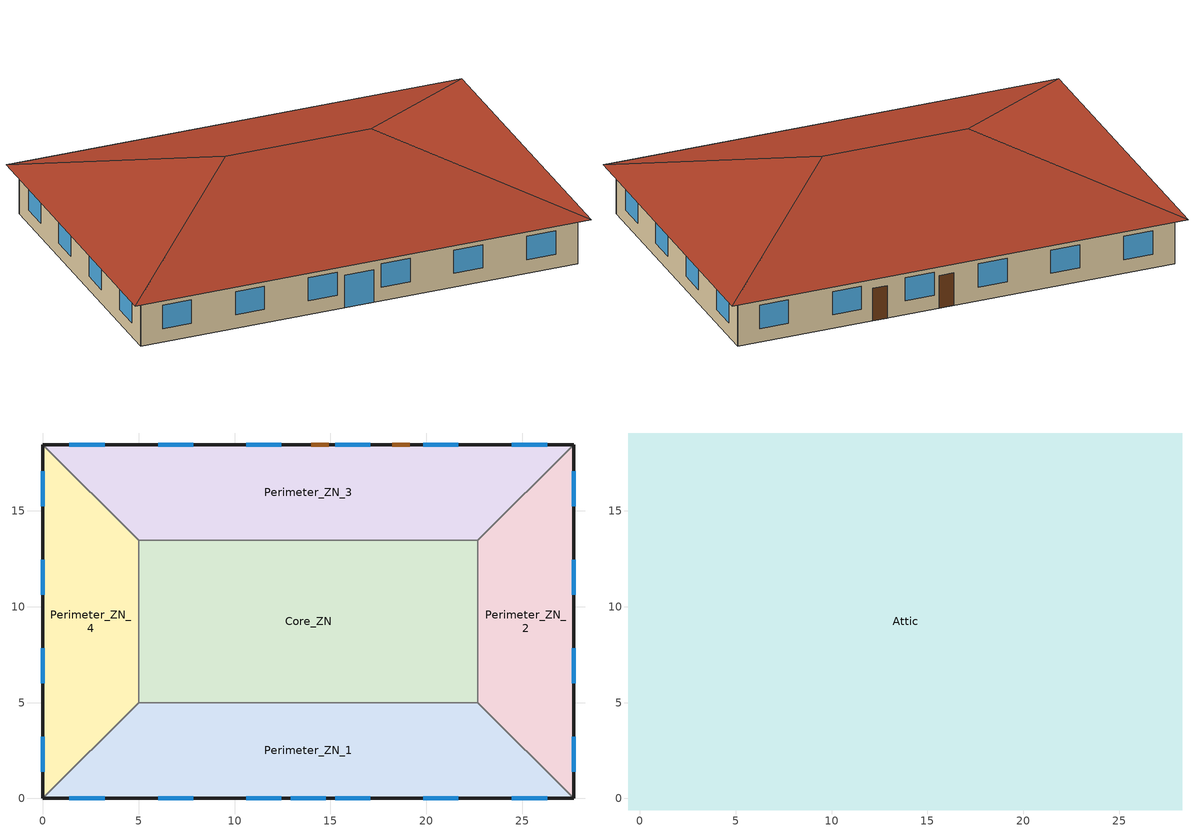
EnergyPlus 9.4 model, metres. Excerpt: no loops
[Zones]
Core_ZN
 floor ground (ext_slab_8in_with_carpet): 5,13.46 22.69,13.46 22.69,5 5,5 z0
 wall to Perimeter_ZN_2 (int_wall): 22.69,5 22.69,13.46 z0:3.05
 wall to Perimeter_ZN_3 (int_wall): 22.69,13.46 5,13.46 z0:3.05
 wall to Perimeter_ZN_1 (int_wall): 5,5 22.69,5 z0:3.05
 wall to Perimeter_ZN_4 (int_wall): 5,13.46 5,5 z0:3.05
Perimeter_ZN_1
 floor ground (ext_slab_8in_with_carpet): 27.69,0 0,0 5,5 22.69,5 z0
 wall outside (nonres_ext_wall): 0,0 27.69,0 z0:3.05
 wall to Perimeter_ZN_2 (int_wall): 27.69,0 22.69,5 z0:3.05
 wall to Perimeter_ZN_4 (int_wall): 5,5 0,0 z0:3.05
 window (Window_U_0.41_SHGC_0.38): 1.39,0 3.22,0 / 6.01,0 7.84,0 / 10.62,0 12.45,0 / 15.24,0 17.07,0 / 19.85,0 21.68,0 / 24.47,0 26.3,0 z0.9:2.42; 12.93,0 14.76,0 z0:2.13
Perimeter_ZN_2
 floor ground (ext_slab_8in_with_carpet): 22.69,13.46 27.69,18.46 27.69,0 22.69,5 z0
 wall outside (nonres_ext_wall): 27.69,0 27.69,18.46 z0:3.05
 wall to Perimeter_ZN_3 (int_wall): 27.69,18.46 22.69,13.46 z0:3.05
 window (Window_U_0.41_SHGC_0.38): 27.69,1.39 27.69,3.22 / 27.69,6.01 27.69,7.84 / 27.69,10.62 27.69,12.45 / 27.69,15.24 27.69,17.07 z0.9:2.42
Perimeter_ZN_3
 floor ground (ext_slab_8in_with_carpet): 5,13.46 0,18.46 27.69,18.46 22.69,13.46 z0
 wall outside (nonres_ext_wall): 27.69,18.46 0,18.46 z0:3.05
 wall to Perimeter_ZN_4 (int_wall): 0,18.46 5,13.46 z0:3.05
 window (Window_U_0.41_SHGC_0.38): 26.3,18.46 24.47,18.46 / 21.68,18.46 19.85,18.46 / 17.07,18.46 15.24,18.46 / 12.45,18.46 10.62,18.46 / 7.84,18.46 6.01,18.46 / 3.22,18.46 1.39,18.46 z0.9:2.42
 door (Swinging Door_con): 14.91,18.46 14,18.46 / 19.13,18.46 18.22,18.46 z0:2.13
Perimeter_ZN_4
 floor ground (ext_slab_8in_with_carpet): 5,5 0,0 0,18.46 5,13.46 z0
 wall outside (nonres_ext_wall): 0,18.46 0,0 z0:3.05
 window (Window_U_0.41_SHGC_0.38): 0,17.07 0,15.24 / 0,12.45 0,10.62 / 0,7.84 0,6.01 / 0,3.22 0,1.39 z0.9:2.42
Attic
 floor outside (ext_soffit_floor): 28.29,19.06 28.29,-0.6 27.69,0 27.69,18.46 z3.05; -0.6,19.06 28.29,19.06 27.69,18.46 0,18.46 z3.05; 0,0 27.69,0 28.29,-0.6 -0.6,-0.6 z3.05; -0.6,19.06 0,18.46 0,0 -0.6,-0.6 z3.05
 floor to Core_ZN (nonres_roof_floor): 5,13.46 22.69,13.46 22.69,5 5,5 z3.05
 floor to Perimeter_ZN_2 (nonres_roof_floor): 22.69,5 22.69,13.46 27.69,18.46 27.69,0 z3.05
 floor to Perimeter_ZN_3 (nonres_roof_floor): 0,18.46 27.69,18.46 22.69,13.46 5,13.46 z3.05
 floor to Perimeter_ZN_1 (nonres_roof_floor): 0,0 5,5 22.69,5 27.69,0 z3.05
 floor to Perimeter_ZN_4 (nonres_roof_floor): 5,13.46 5,5 0,0 0,18.46 z3.05
 roof outside (AtticRoofDeck): 28.29,-0.6,3.05 28.29,19.06,3.05 18.46,9.23,6.33; 28.29,19.06,3.05 -0.6,19.06,3.05 9.23,9.23,6.33 18.46,9.23,6.33; -0.6,-0.6,3.05 28.29,-0.6,3.05 18.46,9.23,6.33 9.23,9.23,6.33; -0.6,19.06,3.05 -0.6,-0.6,3.05 9.23,9.23,6.33
[Building]
Small Office: Loads convergence tolerance value=0.04; Maximum number of warmup days=25; Minimum number of warmup days=6; North axis=0; Solar distribution=FullInteriorAndExterior; Temperature convergence tolerance value=0.2; Terrain=City
[Site:GroundTemperature:BuildingSurface]
19.99, 19.89, 19.94, 19.98, 20.13, 22.28, 22.9, 23.1, 23.16, 21.07, 20.48, 20.17
[Site:Location]
Denver-Aurora-Buckley.AFB_CO_USA WMO=724695: Elevation=1726; Latitude=39.72; Longitude=-104.75; Time zone=-7
[Site:WaterMainsTemperature]
Annual average outdoor air temperature=9.95; Calculation method=Correlation; Maximum difference in monthly average outdoor air temperatures=23.7
[SizingPeriod:DesignDay] Barometric pressure=82237; Day of month=21; Daylight saving time indicator=No; Dry bulb temperature range modifier type=DefaultMultipliers; Humidity condition type=WetBulb; Rain indicator=No; Snow indicator=No
Name | Ashrae clear sky optical depth for beam irradiance taub | Ashrae clear sky optical depth for diffuse irradiance taud | Daily dry bulb temperature range | Day type | Maximum dry bulb temperature | Month | Solar model indicator | Wetbulb or dewpoint at maximum dry bulb | Wind direction | Wind speed | Sky clearness
Denver-Aurora-Buckley.AFB_CO_USA Ann Clg .4% Condns DB=>MWB | 0.423 | 2.02 | 14.8 | SummerDesignDay | 33.9 | 7 | ASHRAETau | 15 | 30 | 3.6
Denver-Aurora-Buckley.AFB_CO_USA Ann Htg 99.6% Condns DB |  |  | 0 | WinterDesignDay | -17.9 | 12 | ASHRAEClearSky | -17.9 | 180 | 2.5 | 0
[Construction]
AtticRoofDeck: F12 Asphalt shingles, G02 16mm plywood
InteriorFurnishings: Std Wood 6inch
Swinging Door_con: Opaque Door panel_con
Window_U_0.41_SHGC_0.38: Glass_8652_LayerAvg, Gap_1_W_0_0127, Glass_102_LayerAvg
ext_slab_8in_with_carpet: 200mm Normalweight concrete floor, CP02 CARPET PAD
ext_soffit_floor: G02 16mm plywood
int_wall: G01 13mm gypsum board, G01 13mm gypsum board
nonres_ext_wall: F07 25mm stucco, G01 16mm gypsum board, Nonres_Exterior_Wall_Insulation, G01 16mm gypsum board
nonres_roof_floor: G01 16mm gypsum board, Nonres_Roof_Insulation
[Material]
Name | Conductivity | Density | Roughness | Specific heat | Thickness | Solar absorptance | Thermal absorptance | Visible absorptance
200mm Normalweight concrete floor | 2.31 | 2322 | MediumRough | 832 | 0.2032
F07 25mm stucco | 0.72 | 1856 | Smooth | 840 | 0.0254 | 0.7 | 0.9 | 0.7
F12 Asphalt shingles | 0.04 | 1120 | VeryRough | 1260 | 0.0032 | 0.7 | 0.9
G01 13mm gypsum board | 0.16 | 800 | Smooth | 1090 | 0.0127 | 0.7 | 0.9 | 0.5
G01 16mm gypsum board | 0.16 | 800 | MediumSmooth | 1090 | 0.0159
G02 16mm plywood | 0.12 | 544 | Smooth | 1210 | 0.0159
Std Wood 6inch | 0.12 | 540 | MediumSmooth | 1210 | 0.15 | 0.7 | 0.9 | 0.7
[Material:NoMass] Solar absorptance=0.7; Thermal absorptance=0.9
Name | Roughness | Thermal resistance | Visible absorptance
CP02 CARPET PAD | VeryRough | 0.21648 | 0.8
Nonres_Exterior_Wall_Insulation | MediumSmooth | 3.06942 | 0.7
Nonres_Roof_Insulation | MediumSmooth | 8.09839 | 0.7
Opaque Door panel_con | MediumRough | 0.475964 | 0.7
[WindowMaterial:Gas]
Gap_1_W_0_0127: Gas type=Air; Thickness=0.0127
[WindowMaterial:Glazing] Front side infrared hemispherical emissivity=0.84; Infrared transmittance at normal incidence=0; Optical data type=SpectralAverage
Name | Back side infrared hemispherical emissivity | Back side solar reflectance at normal incidence | Back side visible reflectance at normal incidence | Conductivity | Front side solar reflectance at normal incidence | Front side visible reflectance at normal incidence | Solar transmittance at normal incidence | Thickness | Visible transmittance at normal incidence
Glass_102_LayerAvg | 0.84 | 0.0748545 | 0.082564 | 1 | 0.0747638 | 0.082563 | 0.833848 | 0.003048 | 0.89926
Glass_8652_LayerAvg | 0.39 | 0.462105 | 0.306829 | 0.962 | 0.298987 | 0.209449 | 0.343691 | 0.003059 | 0.487937
[AvailabilityManager:NightCycle] Applicability schedule=Always_On; Control type=CycleOnAny; Cycling run time=1800; Cycling run time control type=FixedRunTime; Fan schedule=HVACOperationSchd; Thermostat tolerance=1
PSZ-AC:1 Availability Manager; PSZ-AC:2 Availability Manager; PSZ-AC:3 Availability Manager; PSZ-AC:4 Availability Manager; PSZ-AC:5 Availability Manager
[Daylighting:Controls] Fraction of zone controlled by reference point 1=0.2399; Illuminance setpoint at reference point 1=375; Fraction of zone controlled by reference point 2=0.0302; Illuminance setpoint at reference point 2=375; Daylighting method=SplitFlux; Lighting control type=Stepped; Maximum allowable discomfort glare index=22; Minimum input power fraction for continuous or continuousoff dimming control=0.3; Minimum light output fraction for continuous or continuousoff dimming control=0.2; Number of stepped control steps=3; Probability lighting will be reset when needed in manual stepped control=1
Name | Zone | Daylighting reference point name 1 | Daylighting reference point name 2 | Glare calculation azimuth angle of view direction clockwise from zone y axis | Glare calculation daylighting reference point
Perimeter_ZN_1_DaylCtrl | Perimeter_ZN_1 | Perimeter_ZN_1_DaylRefPt1 | Perimeter_ZN_1_DaylRefPt2 | 180 | Perimeter_ZN_1_DaylRefPt1
Perimeter_ZN_2_DaylCtrl | Perimeter_ZN_2 | Perimeter_ZN_2_DaylRefPt1 | Perimeter_ZN_2_DaylRefPt2 | 90 | Perimeter_ZN_2_DaylRefPt1
Perimeter_ZN_3_DaylCtrl | Perimeter_ZN_3 | Perimeter_ZN_3_DaylRefPt1 | Perimeter_ZN_3_DaylRefPt2 | 0 | Perimeter_ZN_3_DaylRefPt1
Perimeter_ZN_4_DaylCtrl | Perimeter_ZN_4 | Perimeter_ZN_4_DaylRefPt1 | Perimeter_ZN_4_DaylRefPt2 | 270 | Perimeter_ZN_4_DaylRefPt1
[ElectricEquipment] Design level calculation method=Watts/Area; End use subcategory=General; Schedule=BLDG_EQUIP_SCH; Watts per zone floor area=6.78
Name | Zone or zonelist
Core_ZN_MiscPlug_Equip | Core_ZN
Perimeter_ZN_1_MiscPlug_Equip | Perimeter_ZN_1
Perimeter_ZN_2_MiscPlug_Equip | Perimeter_ZN_2
Perimeter_ZN_3_MiscPlug_Equip | Perimeter_ZN_3
Perimeter_ZN_4_MiscPlug_Equip | Perimeter_ZN_4
[EnergyManagementSystem:Actuator] Actuated component control type=Electricity Rate; Actuated component type=Lights
Name | Actuated component unique
Core_ZN_Light_Actuator | Core_ZN_lights
Perimeter_ZN_1_Light_Actuator | Perimeter_ZN_1_lights
Perimeter_ZN_2_Light_Actuator | Perimeter_ZN_2_lights
Perimeter_ZN_3_Light_Actuator | Perimeter_ZN_3_lights
Perimeter_ZN_4_Light_Actuator | Perimeter_ZN_4_lights
[EnergyManagementSystem:Program]
SET_Core_ZN_Light_EMS_Program: SET Core_ZN_LSr_IP=0.093*Core_ZN_LSr/Core_ZN_Area; IF (Core_ZN_Occ_Sensor <= 0) && (Core_ZN_LSr_IP >= 0.02); SET Core_ZN_Light_Actuator = 0.02*Core_ZN_Area/0.09290304; ELSE; SET Core_ZN_Light_Actuator = NULL; ENDIF
SET_Perimeter_ZN_1_Light_EMS_Program: SET Perimeter_ZN_1_LSr_IP=0.093*Perimeter_ZN_1_LSr/Perimeter_ZN_1_Area; IF (Perimeter_ZN_1_Occ_Sensor <= 0) && (Perimeter_ZN_1_LSr_IP >= 0.02); SET Perimeter_ZN_1_Light_Actuator = 0.02*Perimeter_ZN_1_Area/0.09290304; ELSE; SET Perimeter_ZN_1_Light_Actuator = NULL; ENDIF
SET_Perimeter_ZN_2_Light_EMS_Program: SET Perimeter_ZN_2_LSr_IP=0.093*Perimeter_ZN_2_LSr/Perimeter_ZN_2_Area; IF (Perimeter_ZN_2_Occ_Sensor <= 0) && (Perimeter_ZN_2_LSr_IP >= 0.02); SET Perimeter_ZN_2_Light_Actuator = 0.02*Perimeter_ZN_2_Area/0.09290304; ELSE; SET Perimeter_ZN_2_Light_Actuator = NULL; ENDIF
SET_Perimeter_ZN_3_Light_EMS_Program: SET Perimeter_ZN_3_LSr_IP=0.093*Perimeter_ZN_3_LSr/Perimeter_ZN_3_Area; IF (Perimeter_ZN_3_Occ_Sensor <= 0) && (Perimeter_ZN_3_LSr_IP >= 0.02); SET Perimeter_ZN_3_Light_Actuator = 0.02*Perimeter_ZN_3_Area/0.09290304; ELSE; SET Perimeter_ZN_3_Light_Actuator = NULL; ENDIF
SET_Perimeter_ZN_4_Light_EMS_Program: SET Perimeter_ZN_4_LSr_IP=0.093*Perimeter_ZN_4_LSr/Perimeter_ZN_4_Area; IF (Perimeter_ZN_4_Occ_Sensor <= 0) && (Perimeter_ZN_4_LSr_IP >= 0.02); SET Perimeter_ZN_4_Light_Actuator = 0.02*Perimeter_ZN_4_Area/0.09290304; ELSE; SET Perimeter_ZN_4_Light_Actuator = NULL; ENDIF
[EnergyManagementSystem:ProgramCallingManager]
SET_Core_ZN_Light_EMS_Program_Prog_Manager: BeginTimestepBeforePredictor; SET_Core_ZN_Light_EMS_Program
SET_Perimeter_ZN_1_Light_EMS_Program_Prog_Manager: BeginTimestepBeforePredictor; SET_Perimeter_ZN_1_Light_EMS_Program
SET_Perimeter_ZN_2_Light_EMS_Program_Prog_Manager: BeginTimestepBeforePredictor; SET_Perimeter_ZN_2_Light_EMS_Program
SET_Perimeter_ZN_3_Light_EMS_Program_Prog_Manager: BeginTimestepBeforePredictor; SET_Perimeter_ZN_3_Light_EMS_Program
SET_Perimeter_ZN_4_Light_EMS_Program_Prog_Manager: BeginTimestepBeforePredictor; SET_Perimeter_ZN_4_Light_EMS_Program
[Exterior:Lights] Control option=AstronomicalClock; End use subcategory=General
Name | Design level | Schedule
Exterior_Lights_a | 50.7 | Exterior_lighting_schedule_a
Exterior_Lights_b | 115.1 | Exterior_lighting_schedule_b_2016
Exterior_Lights_c | 445.5 | Exterior_lighting_schedule_c_2016
[InternalMass] Construction=InteriorFurnishings
Name | Zone or zonelist | Surface area
Core_ZN_InternalMass_1 | Core_ZN | 299.3148
Perimeter_ZN_1_InternalMass_1 | Perimeter_ZN_1 | 226.9
Perimeter_ZN_2_InternalMass_1 | Perimeter_ZN_2 | 134.6
Perimeter_ZN_3_InternalMass_1 | Perimeter_ZN_3 | 226.9
Perimeter_ZN_4_InternalMass_1 | Perimeter_ZN_4 | 134.6
[Lights] Design level calculation method=Watts/Area; End use subcategory=General; Fraction radiant=0.7; Fraction replaceable=1; Fraction visible=0.2; Return air fraction=0; Return air fraction calculated from plenum temperature=No; Schedule=BLDG_LIGHT_SCH; Watts per zone floor area=8.50349
Name | Zone or zonelist
Core_ZN_Lights | Core_ZN
Perimeter_ZN_1_Lights | Perimeter_ZN_1
Perimeter_ZN_2_Lights | Perimeter_ZN_2
Perimeter_ZN_3_Lights | Perimeter_ZN_3
Perimeter_ZN_4_Lights | Perimeter_ZN_4
[People] Activity level schedule=ACTIVITY_SCH; Enable ashrae 55 comfort warnings=No; Fraction radiant=0.3; Mean radiant temperature calculation type=ZoneAveraged; Number of people calculation method=Area/Person; Number of people schedule=BLDG_OCC_SCH; Sensible heat fraction=Autocalculate; Zone floor area per person=16.5881
Name | Zone or zonelist
Core_ZN | Core_ZN
Perimeter_ZN_1 | Perimeter_ZN_1
Perimeter_ZN_2 | Perimeter_ZN_2
Perimeter_ZN_3 | Perimeter_ZN_3
Perimeter_ZN_4 | Perimeter_ZN_4
[Zone] Ceiling height=Autocalculate; Floor area=Autocalculate; Multiplier=1; Type=1; Volume=Autocalculate
Name | Part of total floor area
Attic | No
Core_ZN; Perimeter_ZN_1; Perimeter_ZN_2; Perimeter_ZN_3; Perimeter_ZN_4 | Yes
[ZoneInfiltration:DesignFlowRate] Temperature term coefficient=0; Velocity squared term coefficient=0
Name | Zone or zonelist | Constant term coefficient | Design flow rate | Design flow rate calculation method | Schedule | Velocity term coefficient | Flow per exterior surface area
Attic_Infiltration | Attic | 1 | 0.2001 | Flow/Zone | ALWAYS_ON | 0
Perimeter_ZN_1_Door_Infiltration | Perimeter_ZN_1 | 1 | 0.0764554 | Flow/Zone | INFIL_Door_Opening_SCH | 0
Perimeter_ZN_1_Infiltration | Perimeter_ZN_1 | 0 | 0 | Flow/ExteriorWallArea | INFIL_QUARTER_ON_SCH | 0.224 | 0.00056896
Perimeter_ZN_2_Infiltration | Perimeter_ZN_2 | 0 | 0 | Flow/ExteriorWallArea | INFIL_QUARTER_ON_SCH | 0.224 | 0.00056896
Perimeter_ZN_3_Infiltration | Perimeter_ZN_3 | 0 | 0 | Flow/ExteriorWallArea | INFIL_QUARTER_ON_SCH | 0.224 | 0.00056896
Perimeter_ZN_4_Infiltration | Perimeter_ZN_4 | 0 | 0 | Flow/ExteriorWallArea | INFIL_QUARTER_ON_SCH | 0.224 | 0.00056896
[Schedule:Compact]
ACTIVITY_SCH: Through: 12/31, For: AllDays, Until: 24:00, 120
ALWAYS_ON: Through: 12/31, For: AllDays, Until: 24:00, 1
BLDG_EQUIP_SCH: Through: 12/31, For: WeekDays, Until: 6:00, 0.409478, Until: 8:00, 0.479753, Until: 12:00, 0.959505, Until: 13:00, 0.901935, Until: 17:00, 0.959505, Until: 18:00, 0.479753, Until: 23:00, 0.191901, Until: 24:00, 0.163791, For: Weekends, Until: 24:00, 0.163791, For: Holiday, Until: 24:00, 0.163791, For: WinterDesignDay, Until: 24:00, 0, For: SummerDesignDay, Until: 24:00, 1, For: CustomDay1, Until: 24:00, 0, For: CustomDay2, Until: 24:00, 0
BLDG_LIGHT_SCH: Through: 12/31, For: Weekdays, Until: 5:00, 0.18, Until: 6:00, 0.23, Until: 7:00, 0.178641, Until: 8:00, 0.326215, Until: 12:00, 0.699031, Until: 13:00, 0.621361, Until: 17:00, 0.699031, Until: 18:00, 0.473788, Until: 20:00, 0.326215, Until: 22:00, 0.248544, Until: 23:00, 0.178641, Until: 24:00, 0.18, For: Weekends, Until: 24:00, 0.18, For: Holiday, Until: 24:00, 0.18, For: WinterDesignDay, Until: 24:00, 0, For: SummerDesignDay, Until: 24:00, 1, For: CustomDay1, Until: 24:00, 0, For: CustomDay2, Until: 24:00, 0
BLDG_OCC_SCH: Through: 12/31, For: Weekdays, Until: 6:00, 0, Until: 7:00, 0.11, Until: 8:00, 0.21, Until: 12:00, 1, Until: 13:00, 0.53, Until: 17:00, 1, Until: 18:00, 0.32, Until: 22:00, 0.11, Until: 23:00, 0.05, Until: 24:00, 0, For: Weekends, Until: 24:00, 0, For: Holiday, Until: 24:00, 0, For: WinterDesignDay, Until: 24:00, 0, For: SummerDesignDay, Until: 24:00, 1, For: CustomDay1, Until: 24:00, 0, For: CustomDay2, Until: 24:00, 0
Exterior_lighting_schedule_a: Through:12/31, For:AllDays, Until: 06:00, 0, Until: 24:00, 1
Exterior_lighting_schedule_b_2016: Through:12/31, For:AllDays, Until: 06:00, 0.5, Until: 24:00, 1
Exterior_lighting_schedule_c_2016: Through:12/31, For:AllDays, Until: 06:00, 0.5, Until: 19:00, 1, Until: 24:00, 0.5
HVACOperationSchd: Through: 12/31, For: Weekdays SummerDesignDay, Until: 06:00, 0, Until: 19:00, 1, Until: 24:00, 0, For: Weedends WinterDesignDay, Until: 24:00, 0, For: Holidays AllOtherDays, Until: 24:00, 0
INFIL_Door_Opening_SCH: Through: 12/31, For: Weekdays, Until: 06:00, 0, Until: 07:00, 0.131, Until: 08:00, 1, Until: 12:00, 0.131, Until: 13:00, 1, Until: 17:00, 0.131, Until: 18:00, 1, Until: 19:00, 0.131, Until: 24:00, 0, For: Saturday Sunday Holidays AllOtherDays, Until: 24:00, 0
INFIL_QUARTER_ON_SCH: Through: 12/31, For: Weekdays SummerDesignDay, Until: 07:00, 1, Until: 19:00, 0.25, Until: 24:00, 1, For: Saturday WinterDesignDay, Until: 07:00, 1, Until: 18:00, 0.25, Until: 24:00, 1, For: Sunday Holidays AllOtherDays, Until: 24:00, 1
